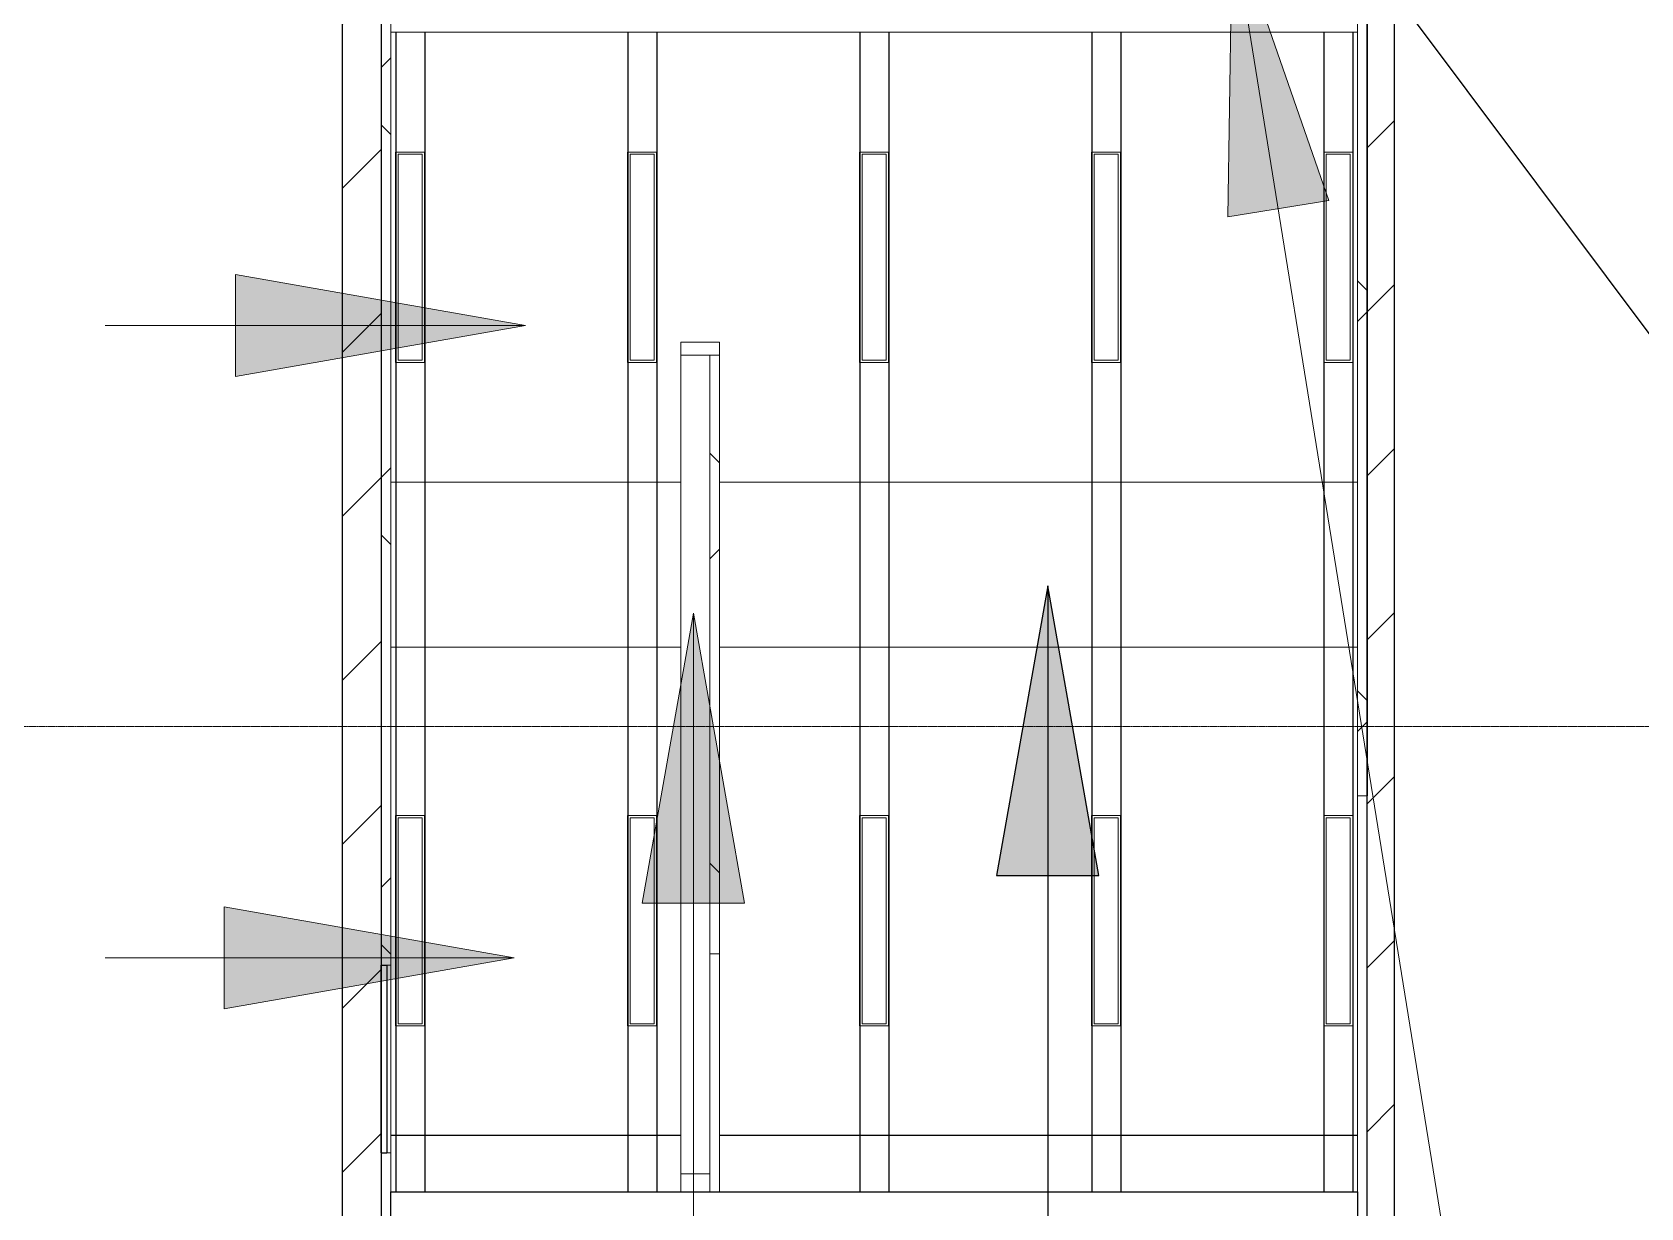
# Model space of a CAD drawing. Header units: millimetres. Extents: x -962357 to -591933, y -35273 to 59420.
# Drawn here: x -662445 to -654125, y -6811 to -727 of the extents above; entities that cross this region are included whole.
import ezdxf

# ---------------------------------------------------------------- set-up
doc = ezdxf.new("R2010")
doc.units = ezdxf.units.MM
doc.linetypes.add('DPA_Grid _ Level 100', pattern=[10, 5.5, -1.6, 1.3, -1.6])
for name, color, linetype, lineweight in [('A-ANNO-NOTE', 3, 'Continuous', 25), ('A-CLNG', 2, 'Continuous', 9), ('A-CLNG-PATT', 2, 'Continuous', 9), ('A-FLOR-E', 2, 'Continuous', 9), ('A-ROOM-IDEN', 3, 'Continuous', 25), ('A-WALL', 5, 'Continuous', 9), ('A-WALL-FNSH', 2, 'Continuous', 9), ('A-WALL-PATT', 1, 'Continuous', 9), ('E-LITE-EQPM', 2, 'Continuous', 9), ('G-ANNO-TEXT', 3, 'Continuous', 9), ('I-WALL-E', 2, 'Continuous', 9), ('S-GRID', 251, 'Continuous', 9), ('WALL-E', 2, 'Continuous', 9)]:
    doc.layers.add(name, color=color, linetype=linetype, lineweight=lineweight)
doc.layers.add('A11_ALU.SOLID SHEET', color=2, linetype='Continuous')
pattern_1 = [(45, (2.4, 1), (-424.26407, 424.26407), [])]
pattern_2 = [(45, (2.4, 1), (-1060.6602, 1060.6602), []), (135, (2.4, 1), (-1060.6602, -1060.6602), [])]

# ---------------------------------------------------------------- blocks, each defined once
blk = doc.blocks.new('L1_1_FLUORESCENT W DISFUSSER - 1195L x 595W x 85H - 36W-17030651-4130-01 MULTI-PURPOSE LEVEL - REFLECTED CEILING PLAN')
at = {"layer": 'E-LITE-EQPM'}
for p, q in [((-640703.2, 7093.6), (-640703.2, 7243.6)), ((-640703.2, 7243.6), (-639614.6, 7243.6)), ((-639614.6, 7243.6), (-640703.2, 7243.6)), ((-640703.2, 7243.6), (-640703.2, 7093.6)), ((-639614.6, 7243.6), (-639614.6, 7093.6)), ((-639614.6, 7093.6), (-639614.6, 7243.6)), ((-640692.2, 7106.3), (-640692.2, 7230.9)), ((-640692.2, 7230.9), (-639625.6, 7230.9)), ((-639625.6, 7230.9), (-640692.2, 7230.9)), ((-640692.2, 7230.9), (-640692.2, 7106.3)), ((-640692.2, 7230.9), (-640692.2, 7106.3)), ((-639625.6, 7230.9), (-640692.2, 7230.9)), ((-639625.6, 7230.9), (-639625.6, 7106.3)), ((-639625.6, 7106.3), (-639625.6, 7230.9)), ((-639625.6, 7106.3), (-639625.6, 7230.9)), ((-639614.6, 7093.6), (-640703.2, 7093.6)), ((-640703.2, 7093.6), (-639614.6, 7093.6)), ((-639625.6, 7106.3), (-640692.2, 7106.3)), ((-640692.2, 7106.3), (-639625.6, 7106.3)), ((-640692.2, 7106.3), (-639625.6, 7106.3))]:
    blk.add_line(p, q, dxfattribs=at)
blk = doc.blocks.new('*U612')
at = {"layer": 'A-CLNG'}
for p, q in [((89090, -4307.1), (84090, -4307.1)), ((84090, -4307.1), (84090, -6636.2)), ((84090, -6636.2), (84090, -4307.1)), ((84090, -4307.1), (89090, -4307.1)), ((89090, -6636.2), (89090, -4307.1)), ((89090, -4307.1), (89090, -6636.2)), ((84090, -6636.2), (84090, -7490.3)), ((85590, -6636.2), (84090, -6636.2)), ((84090, -6636.2), (85590, -6636.2)), ((84090, -7490.3), (84090, -6636.2)), ((84090, -6636.2), (85590, -6636.2)), ((85590, -6636.2), (84090, -6636.2)), ((89090, -6636.2), (85790, -6636.2)), ((85790, -6636.2), (89090, -6636.2)), ((85790, -6636.2), (89090, -6636.2)), ((89090, -6636.2), (85790, -6636.2)), ((89090, -7490.3), (89090, -6636.2)), ((89090, -6636.2), (89090, -7490.3)), ((84090, -7490.3), (85590, -7490.3)), ((85590, -7490.3), (84090, -7490.3)), ((85590, -7490.3), (84090, -7490.3)), ((84090, -7490.3), (84090, -10308.6)), ((84090, -10308.6), (84090, -7490.3)), ((84090, -7490.3), (85590, -7490.3)), ((85790, -7490.3), (89090, -7490.3)), ((89090, -7490.3), (85790, -7490.3)), ((89090, -7490.3), (85790, -7490.3)), ((85790, -7490.3), (89090, -7490.3)), ((89090, -10308.6), (89090, -7490.3)), ((89090, -7490.3), (89090, -10308.6)), ((84090, -10308.6), (89090, -10308.6)), ((89090, -10308.6), (84090, -10308.6))]:
    blk.add_line(p, q, dxfattribs=at)
blk = doc.blocks.new('*U856')
blk.add_lwpolyline([(84090, -10308.6), (89090, -10308.6), (89090, -20762), (84090, -20762)], close=True)

msp = doc.modelspace()

# ---------------------------------------------------------------- block references
at = {"layer": 'A11_ALU.SOLID SHEET', "color": 2}
msp.add_blockref('*U856', (-744680, 3580), dxfattribs=at)

# ---------------------------------------------------------------- next in the draw order: hatches: boundary and pattern name
at = {"layer": 'A-ANNO-NOTE'}
msp.add_hatch(color=256, dxfattribs=at).paths.add_polyline_path([(-657191.9, -3592.3), (-657456.4, -5092.3), (-656927.5, -5092.3)])
at = {"layer": 'A-CLNG-PATT', "lineweight": 25}
h = msp.add_hatch(dxfattribs=at)
h.set_pattern_fill('FP_8', color=256, style=0, pattern_type=2)
h.set_pattern_definition([(0, (-658090, 24222), (0, -3117.7), [1200, 0]), (0, (-658090, 27339.5), (0, -3117.7), [1200, 0]), (270, (-656965, 27339.5), (-1200, -7e-14), [3117.69, 0]), (270, (-658015, 27339.5), (-1200, -7e-14), [3117.69, 0])])
h.paths.add_polyline_path([(-659393.1, -3056.2), (-659090, -3056.2), (-659090, -2332.2), (-658890, -2332.2), (-658890, -3056.2), (-655590, -3056.2), (-655590, -727.1), (-660590, -727.1), (-660590, -3056.2)])
h = msp.add_hatch(dxfattribs=at)
h.set_pattern_fill('FP_6', color=256, style=0, pattern_type=2)
h.set_pattern_definition([(0, (-658090, -12699), (0, -3600), [1200, 0]), (0, (-658090, -9099), (0, -3600), [1200, 0]), (270, (-656965, -9099.1), (-1200, -7e-14), [3600, 0]), (270, (-658015, -9099.1), (-1200, -7e-14), [3600, 0])])
h.paths.add_polyline_path([(-660590, -3910.3), (-659090, -3910.3), (-659090, -3056.2), (-660590, -3056.2)])
h.paths.add_polyline_path([(-658890, -3910.3), (-655590, -3910.3), (-655590, -3056.2), (-658890, -3056.2)])
h = msp.add_hatch(dxfattribs=at)
h.set_pattern_fill('FP_9', color=256, style=0, pattern_type=2)
h.set_pattern_definition([(0, (-658090, 21623.3), (0, -3117.7), [1200, 0]), (0, (-658090, 24741), (0, -3117.7), [1200, 0]), (270, (-656965, 24741), (-1200, -7e-14), [3117.69, 0]), (270, (-658015, 24741), (-1200, -7e-14), [3117.69, 0])])
h.paths.add_polyline_path([(-658890, -6728.6), (-655590, -6728.6), (-655590, -3910.3), (-658890, -3910.3), (-658890, -6634.9)])
h.paths.add_polyline_path([(-659393.1, -6728.6), (-659090, -6728.6), (-659090, -3910.3), (-660590, -3910.3), (-660590, -6728.6)])
at = {"layer": 'A-WALL-PATT'}
h = msp.add_hatch(dxfattribs=at)
h.set_pattern_fill('FP_2', color=256, style=0, pattern_type=2)
h.set_pattern_definition(pattern_1)
h.paths.add_polyline_path([(-655540, -17232), (-655400, -17232), (-655400, 3458), (-655540, 3318), (-655540, -12743.4)])
h = msp.add_hatch(dxfattribs=at)
h.set_pattern_fill('FP_3', color=256, style=0, pattern_type=2)
h.set_pattern_definition(pattern_2)
h.paths.add_polyline_path([(-655540, -4679.5), (-655540, 1180), (-655590, 1180), (-655590, -4679.5)])
h.paths.add_polyline_path([(-655590, 2380), (-655540, 2380), (-655540, 3318), (-655590, 3268), (-655590, 2982.6)])
h = msp.add_hatch(dxfattribs=at)
h.set_pattern_fill('FP_3', color=256, style=0, pattern_type=2)
h.set_pattern_definition(pattern_2)
h.paths.add_polyline_path([(-660590, -5555.2), (-660590, 3085.1), (-660640, 3135.1), (-660640, -5555.2)])
h = msp.add_hatch(dxfattribs=at)
h.set_pattern_fill('FP_2', color=256, style=0, pattern_type=2)
h.set_pattern_definition(pattern_1)
h.paths.add_polyline_path([(-660840, -11932), (-660640, -11932), (-660640, 2781.5), (-660840, 2981.5), (-660840, -11052)])
h = msp.add_hatch(dxfattribs=at)
h.set_pattern_fill('FP_3', color=256, style=0, pattern_type=2)
h.set_pattern_definition(pattern_2)
h.paths.add_polyline_path([(-658940, -5497.6), (-658890, -5497.6), (-658890, -2398.2), (-658940, -2398.2), (-658940, -2595.2)])
at = {"layer": 'G-ANNO-TEXT'}
for points in [[(-656238.4, -159.7), (-656260.9, -1682.7), (-655738.7, -1598.6)], [(-659894, -2245), (-661394, -1980.5), (-661394, -2509.5)], [(-659025.2, -3734.2), (-659289.7, -5234.2), (-658760.7, -5234.2)], [(-659952.1, -5517.8), (-661452.1, -5253.3), (-661452.1, -5782.3)]]:
    msp.add_hatch(color=7, dxfattribs=at).paths.add_polyline_path(points)

# ---------------------------------------------------------------- next in the draw order: linework, layer by layer
at = {"layer": 'A-ANNO-NOTE'}
for p, q in [((-657191.9, -3592.3), (-657456.4, -5092.3)), ((-656927.5, -5092.3), (-657191.9, -3592.3)), ((-657191.9, -3592.3), (-657191.9, -19249.4)), ((-657456.4, -5092.3), (-656927.5, -5092.3))]:
    msp.add_line(p, q, dxfattribs=at)
at = {"layer": 'A-FLOR-E'}
for p, q in [((-655540, -1717.9), (-655540, -5023.8)), ((-655540, -5023.8), (-655540, -1717.9)), ((-655540, -5023.8), (-655540, -6632)), ((-655540, -6632), (-655540, -5023.8)), ((-655540, -6632), (-655540, -11632)), ((-655540, -11632), (-655540, -6632))]:
    msp.add_line(p, q, dxfattribs=at)
at = {"layer": 'A-ROOM-IDEN'}
msp.add_line((-656584.9, 1057.2), (-650712.6, -6793.2), dxfattribs=at)
at = {"layer": 'A-WALL', "color": 7, "lineweight": 25}
for p, q in [((-660840, -11932), (-660840, 2981.5)), ((-660640, 2781.5), (-660640, -11932)), ((-655540, -4679.5), (-655540, 1180)), ((-655540, 1180), (-655540, -4679.5)), ((-655400, 1180), (-655400, -17232)), ((-655540, -17232), (-655540, -4679.5)), ((-660640, -6527.2), (-660640, -5555.2)), ((-660640, -5555.2), (-660610, -5555.2)), ((-660610, -5555.2), (-660610, -6527.2)), ((-660640, -6527.2), (-660610, -6527.2))]:
    msp.add_line(p, q, dxfattribs=at)
at = {"layer": 'A-WALL-FNSH', "color": 250}
for p, q in [((-660590, 3085.1), (-660590, -5555.2)), ((-660640, -5555.2), (-660640, 3064.3)), ((-655590, 1180), (-655590, -4679.5)), ((-659090, -2332.2), (-659090, -2398.5)), ((-659090, -2332.2), (-658890, -2332.2)), ((-659090, -2398.5), (-658890, -2398.5)), ((-658940, -2398.2), (-658940, -5497.6)), ((-658940, -2398.2), (-658890, -2398.2)), ((-658890, -2398.5), (-658890, -2332.2)), ((-658890, -5497.6), (-658890, -2398.2)), ((-655540, -4679.5), (-655590, -4679.5)), ((-660640, -5555.2), (-660590, -5555.2)), ((-660610, -5555.2), (-660590, -5555.2)), ((-660590, -5555.2), (-660590, -6527.2)), ((-658940, -5497.6), (-658890, -5497.6)), ((-660610, -6527.2), (-660590, -6527.2))]:
    msp.add_line(p, q, dxfattribs=at)
at = {"layer": 'G-ANNO-TEXT', "color": 250}
for p, q in [((-656238.4, -159.7), (-656260.9, -1682.7)), ((-655738.7, -1598.6), (-656238.4, -159.7)), ((-656238.4, -159.7), (-654568.8, -10523.8)), ((-656260.9, -1682.7), (-655738.7, -1598.6)), ((-659894, -2245), (-661394, -1980.5)), ((-661394, -1980.5), (-661394, -2509.5)), ((-662032.5, -2245), (-662068.1, -2245)), ((-659894, -2245), (-662032.5, -2245)), ((-661394, -2509.5), (-659894, -2245)), ((-659025.2, -3734.2), (-659289.7, -5234.2)), ((-658760.7, -5234.2), (-659025.2, -3734.2)), ((-659025.2, -3734.2), (-659025.2, -23403.6)), ((-659289.7, -5234.2), (-658760.7, -5234.2)), ((-659952.1, -5517.8), (-661452.1, -5253.3)), ((-661452.1, -5253.3), (-661452.1, -5782.3)), ((-662032.5, -5517.8), (-662068.1, -5517.8)), ((-659952.1, -5517.8), (-662032.5, -5517.8)), ((-661452.1, -5782.3), (-659952.1, -5517.8))]:
    msp.add_line(p, q, dxfattribs=at)
at = {"layer": 'I-WALL-E'}
for p, q in [((-660640, -6527.2), (-660640, -8176.2)), ((-660590, -6728.6), (-660590, -6527.2)), ((-660590, -8595.9), (-660590, -6728.6))]:
    msp.add_line(p, q, dxfattribs=at)
at = {"layer": 'S-GRID', "linetype": 'DPA_Grid _ Level 100'}
msp.add_line((-603146.2, -4320), (-957857, -4320), dxfattribs=at)
at = {"layer": 'WALL-E'}
for p, q in [((-655590, -2968.6), (-655590, -1492.9)), ((-655590, -1492.9), (-655590, -7017.8)), ((-655540, -7017.8), (-655540, -1492.9)), ((-655540, -1492.9), (-655540, -2968.6)), ((-660640, -1549), (-660640, -8176.2)), ((-660590, -6728.6), (-660590, -1549)), ((-659090, -2398.5), (-659090, -6634.9)), ((-658890, -6634.9), (-658890, -2398.5)), ((-655590, -3869.5), (-655590, -2968.6)), ((-655540, -2968.6), (-655540, -3869.5)), ((-655590, -6724), (-655590, -3869.5)), ((-655540, -3869.5), (-655540, -6897.2)), ((-655590, -4679.5), (-655590, -6728.6)), ((-655540, -7017.8), (-655540, -4679.5)), ((-660640, -5555.2), (-660640, -8176.2)), ((-660590, -6728.6), (-660590, -5555.2)), ((-658940, -5497.6), (-658940, -6728.6)), ((-658890, -6728.6), (-658890, -5497.6)), ((-659090, -6634.9), (-659090, -6728.6)), ((-659090, -6634.9), (-658940, -6634.9)), ((-658890, -6728.6), (-658890, -6634.9)), ((-660590, -8214.9), (-660590, -6728.6)), ((-660590, -8782), (-660590, -6728.6)), ((-659090, -6728.6), (-658890, -6728.6)), ((-658940, -6728.6), (-658890, -6728.6)), ((-655590, -6728.6), (-655590, -7017.8))]:
    msp.add_line(p, q, dxfattribs=at)

# ---------------------------------------------------------------- next in the draw order: block references
msp.add_blockref('*U612', (-744680, 3580))
at = {"layer": 'E-LITE-EQPM', "rotation": 270.0000000000009}
for p in [(-667658.6, -642050.6), (-666458.6, -642050.6), (-665258.6, -642050.6), (-664058.6, -642050.6), (-662858.6, -642050.6), (-667658.6, -645484.5), (-666458.6, -645484.5), (-665258.6, -645484.5), (-664058.6, -645484.5), (-662858.6, -645484.5)]:
    msp.add_blockref('L1_1_FLUORESCENT W DISFUSSER - 1195L x 595W x 85H - 36W-17030651-4130-01 MULTI-PURPOSE LEVEL - REFLECTED CEILING PLAN', p, dxfattribs=at)

doc.saveas('drawing.dxf')
